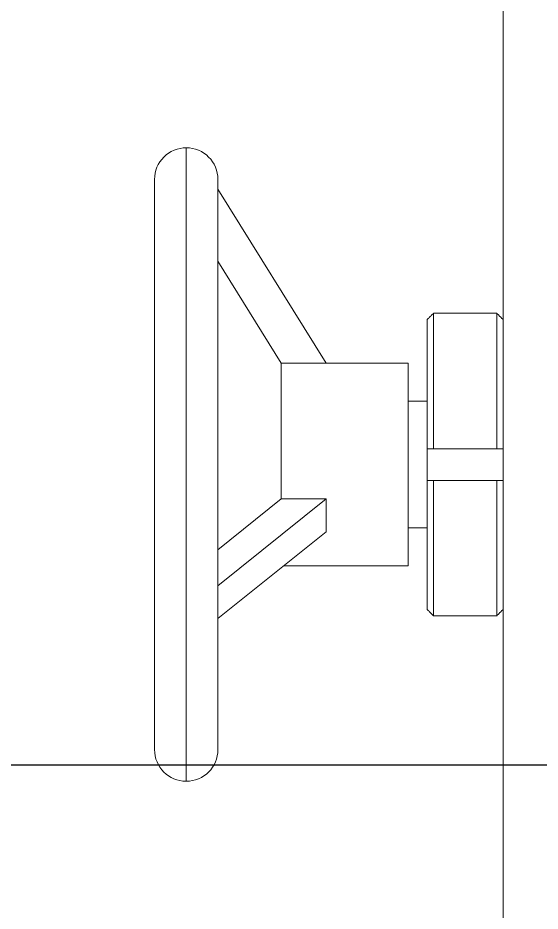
# Model space of a CAD drawing. Header units: millimetres. Extents: x 2509 to 128734, y 2492 to 91667.
# Drawn here: x 91678.8 to 91761.2, y 72111.6 to 72252.6 of the extents above; entities that cross this region are included whole.
import ezdxf

# ---------------------------------------------------------------- set-up
doc = ezdxf.new("R2010")
doc.units = ezdxf.units.MM
doc.layers.add('SSH_搬运系统', color=7, linetype='Continuous')
doc.layers.add('规划设计-立库系统-链式输送机', color=5, linetype='Continuous')
doc.styles.add('标注', font='msyh.ttf', dxfattribs={"height": 20})

# ---------------------------------------------------------------- blocks, each defined once
blk = doc.blocks.new('SSH_机械臂')
at = {"layer": 'SSH_搬运系统', "lineweight": 15}
for p, q in [((1446.87, 2243.64, 0), (1746.87, 2243.64, 0)), ((1594.37, 2242.64, 0), (1573, 2242.64, 0)), ((1573, 2242.64, 0), (1573, 2232.64, 0)), ((1594.37, 2232.64, 0), (1594.37, 2242.64, 0)), ((1620.74, 2242.64, 0), (1599.37, 2242.64, 0)), ((1599.37, 2242.64, 0), (1599.37, 2232.64, 0)), ((1620.74, 2232.64, 0), (1620.74, 2242.64, 0)), ((1573, 2232.64, 0), (1594.37, 2232.64, 0)), ((1599.37, 2232.64, 0), (1620.74, 2232.64, 0)), ((1594.37, 2231.64, 0), (1574.01, 2231.64, 0)), ((1576.87, 2231.64, 0), (1574.01, 2231.64, 0)), ((1599.37, 2231.64, 0), (1594.37, 2231.64, 0)), ((1619.74, 2231.64, 0), (1599.37, 2231.64, 0)), ((1619.74, 2231.64, 0), (1616.87, 2231.64, 0)), ((1596.87, 2228.64, 0), (1580.87, 2228.64, 0)), ((1612.87, 2228.64, 0), (1596.87, 2228.64, 0)), ((1586.27, 2215.71, 0), (1572.54, 2198.64, 0)), ((1591.47, 2215.71, 0), (1577.73, 2198.64, 0)), ((1586.27, 2215.71, 0), (1591.47, 2215.71, 0)), ((1591.47, 2208.64, 0), (1591.47, 2215.71, 0)), ((1612.87, 2208.64, 0), (1612.87, 2215.71, 0)), ((1612.87, 2215.71, 0), (1640.35, 2198.64, 0)), ((1583.42, 2198.64, 0), (1591.47, 2208.64, 0)), ((1596.87, 2208.64, 0), (1591.47, 2208.64, 0)), ((1612.87, 2208.64, 0), (1596.87, 2208.64, 0)), ((1628.98, 2198.64, 0), (1612.87, 2208.64, 0)), ((1551.87, 2198.64, 0), (1641.87, 2198.64, 0)), ((1546.87, 2193.64, 0), (1646.87, 2193.64, 0)), ((1641.87, 2188.64, 0), (1551.87, 2188.64, 0))]:
    blk.add_line(p, q, dxfattribs=at)
for centre, radius, start, end in [((3603.35, 2684.15, 0), 2525, 188.19909, 258.29575), ((3603.35, 2684.14, 0), 2524, 188.20232, 254.52523), ((1551.87, 2193.64, 0), 5, 90, 180), ((1641.87, 2193.64, 0), 5, 0, 90), ((1551.87, 2193.64, 0), 5, 180, 270), ((1641.87, 2193.64, 0), 5, 270, 0)]:
    blk.add_arc(centre, radius, start, end, dxfattribs=at)
for points in [[(1573, 2242.64, 0), (1574.01, 2243.64, 0)], [(1594.37, 2243.64, 0), (1594.37, 2242.64, 0)], [(1599.37, 2242.64, 0), (1599.37, 2243.64, 0)], [(1619.74, 2243.64, 0), (1620.74, 2242.64, 0)], [(1574.01, 2231.64, 0), (1573, 2232.64, 0)], [(1594.37, 2232.64, 0), (1594.37, 2231.64, 0)], [(1599.37, 2231.64, 0), (1599.37, 2232.64, 0)], [(1620.74, 2232.64, 0), (1619.74, 2231.64, 0)], [(1586.87, 2231.64, 0), (1586.87, 2228.64, 0)], [(1606.87, 2228.64, 0), (1606.87, 2231.64, 0)], [(1580.87, 2228.64, 0), (1580.87, 2209, 0)], [(1612.87, 2215.71, 0), (1612.87, 2228.64, 0)]]:
    blk.add_open_spline(points, degree=1, dxfattribs=at)
blk = doc.blocks.new('*U166')
at = {"layer": '规划设计-立库系统-链式输送机', "color": 1}
blk.add_line((-15.84, 0), (1812.11, 0), dxfattribs=at)
at = {"layer": '规划设计-立库系统-链式输送机', "color": 0, "style": '标注'}
for tag, p in [('编号', (313.89, 142.41)), ('设备高度', (311.17, -149.65))]:
    blk.add_attdef(tag, p, '', height=50, dxfattribs=at)

msp = doc.modelspace()

# ---------------------------------------------------------------- block references
at = {"layer": 'SSH_搬运系统', "xscale": -1, "rotation": 270}
msp.add_blockref('SSH_机械臂', (89511.768, 70585.224, 0), dxfattribs=at)
at = {"layer": '规划设计-立库系统-链式输送机', "xscale": -1}
msp.add_blockref('*U166', (93094.266, 72134.656), dxfattribs=at)

doc.saveas('drawing.dxf')
